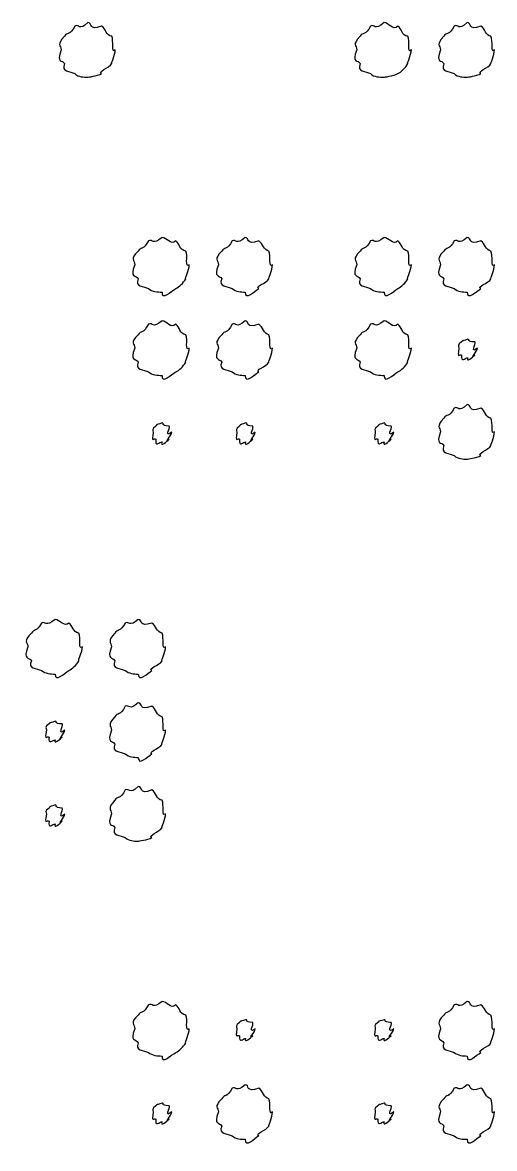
# Model space of a CAD drawing. Header units: millimetres. Extents: x -178 to -32, y 41 to 266.
# Drawn here: x -46.3 to -40.39, y 197.45 to 211.54 of the extents above; entities that cross this region are included whole.
import ezdxf

# ---------------------------------------------------------------- set-up
doc = ezdxf.new("R2010")
doc.units = ezdxf.units.MM
doc.layers.get('0').update_dxf_attribs({"linetype": 'CONTINUOUS'})

msp = doc.modelspace()

# ---------------------------------------------------------------- linework, layer by layer
at = {"color": 0}
for p, q in [((-45.4819, 211.539), (-45.4819, 211.539)), ((-41.7707, 211.539), (-41.7707, 211.539)), ((-40.7289, 211.539), (-40.7289, 211.539)), ((-44.553, 208.849), (-44.553, 208.849)), ((-43.5113, 208.849), (-43.5113, 208.849)), ((-41.7707, 208.849), (-41.7707, 208.849)), ((-40.7289, 208.849), (-40.7289, 208.849)), ((-44.553, 207.807), (-44.553, 207.807)), ((-43.5113, 207.807), (-43.5113, 207.807)), ((-41.7707, 207.807), (-41.7707, 207.807)), ((-40.7233, 207.575), (-40.7233, 207.575)), ((-40.7289, 206.76), (-40.7289, 206.76)), ((-44.553, 206.528), (-44.553, 206.528)), ((-43.5056, 206.528), (-43.5056, 206.528)), ((-41.7707, 206.528), (-41.7707, 206.528)), ((-45.8925, 204.068), (-45.8925, 204.068)), ((-44.8504, 204.068), (-44.8504, 204.068)), ((-44.8504, 203.026), (-44.8504, 203.026)), ((-45.8925, 202.795), (-45.8925, 202.795)), ((-44.8504, 201.979), (-44.8504, 201.979)), ((-45.8925, 201.748), (-45.8925, 201.748)), ((-44.553, 199.289), (-44.553, 199.289)), ((-40.7289, 199.289), (-40.7289, 199.289)), ((-43.5056, 199.058), (-43.5056, 199.058)), ((-41.7707, 199.058), (-41.7707, 199.058)), ((-43.5113, 198.247), (-43.5113, 198.247)), ((-40.7289, 198.247), (-40.7289, 198.247)), ((-44.553, 198.016), (-44.553, 198.016)), ((-41.7707, 198.016), (-41.7707, 198.016))]:
    msp.add_line(p, q, dxfattribs=at)
for points in [[(-45.647, 211.495), (-45.7048, 211.369), (-45.7436, 211.423), (-45.774, 211.368)], [(-45.4819, 211.539), (-45.5948, 211.428), (-45.5919, 211.523), (-45.647, 211.495)], [(-45.3108, 211.495), (-45.4819, 211.428), (-45.4226, 211.539), (-45.4819, 211.539)], [(-45.1841, 211.368), (-45.2529, 211.369), (-45.2557, 211.464), (-45.3108, 211.495)], [(-41.9414, 211.495), (-42.0035, 211.369), (-42.0381, 211.423), (-42.0684, 211.368)], [(-41.7707, 211.539), (-41.8934, 211.428), (-41.8864, 211.523), (-41.9414, 211.495)], [(-41.5999, 211.495), (-41.6578, 211.428), (-41.7114, 211.539), (-41.7707, 211.539)], [(-41.4729, 211.368), (-41.5516, 211.369), (-41.5473, 211.464), (-41.5999, 211.495)], [(-40.8944, 211.495), (-40.9522, 211.369), (-40.9907, 211.423), (-41.021, 211.368)], [(-40.7289, 211.539), (-40.8418, 211.428), (-40.839, 211.523), (-40.8944, 211.495)], [(-40.5582, 211.495), (-40.7289, 211.428), (-40.6696, 211.539), (-40.7289, 211.539)], [(-40.4312, 211.368), (-40.4999, 211.369), (-40.5028, 211.464), (-40.5582, 211.495)], [(-45.774, 211.368), (-45.8812, 211.259), (-45.8181, 211.255), (-45.8181, 211.197)], [(-45.14, 211.197), (-45.1951, 211.142), (-45.1538, 211.312), (-45.1841, 211.368)], [(-42.0684, 211.368), (-42.1799, 211.259), (-42.1125, 211.255), (-42.1125, 211.197)], [(-41.4288, 211.197), (-41.4895, 211.142), (-41.4426, 211.312), (-41.4729, 211.368)], [(-41.021, 211.368), (-41.1286, 211.259), (-41.0651, 211.255), (-41.0651, 211.197)], [(-40.3871, 211.197), (-40.4421, 211.142), (-40.4008, 211.312), (-40.4312, 211.368)], [(-45.8181, 211.197), (-45.8812, 211.02), (-45.8029, 211.077), (-45.774, 211.026)], [(-45.1841, 211.026), (-45.1951, 211.02), (-45.14, 211.133), (-45.14, 211.197)], [(-42.1125, 211.197), (-42.1799, 211.02), (-42.0973, 211.077), (-42.0684, 211.026)], [(-41.4729, 211.026), (-41.4895, 211.02), (-41.4288, 211.133), (-41.4288, 211.197)], [(-41.0651, 211.197), (-41.1286, 211.02), (-41.0499, 211.077), (-41.021, 211.026)], [(-40.4312, 211.026), (-40.4421, 211.02), (-40.3871, 211.133), (-40.3871, 211.197)], [(-45.774, 211.026), (-45.8234, 210.917), (-45.7024, 210.932), (-45.647, 210.899)], [(-45.3108, 210.899), (-45.3715, 210.917), (-45.2131, 210.973), (-45.1841, 211.026)], [(-42.0684, 211.026), (-42.1206, 210.917), (-41.9968, 210.932), (-41.9414, 210.899)], [(-41.5999, 210.899), (-41.5516, 210.917), (-41.5061, 210.973), (-41.4729, 211.026)], [(-41.021, 211.026), (-41.0707, 210.917), (-40.9494, 210.932), (-40.8944, 210.899)], [(-40.5582, 210.899), (-40.6185, 210.917), (-40.4601, 210.973), (-40.4312, 211.026)], [(-45.647, 210.899), (-45.5948, 210.855), (-45.5369, 210.855), (-45.4819, 210.855)], [(-45.4819, 210.855), (-45.4819, 210.855), (-45.3658, 210.869), (-45.3108, 210.899)], [(-41.9414, 210.899), (-41.8934, 210.855), (-41.8285, 210.855), (-41.7707, 210.855)], [(-41.7707, 210.855), (-41.7763, 210.855), (-41.6549, 210.869), (-41.5999, 210.899)], [(-40.8944, 210.899), (-40.8418, 210.855), (-40.7839, 210.855), (-40.7289, 210.855)], [(-40.7289, 210.855), (-40.7289, 210.855), (-40.6132, 210.869), (-40.5582, 210.899)], [(-44.553, 208.849), (-44.6754, 208.747), (-44.6687, 208.834), (-44.7238, 208.805)], [(-44.3819, 208.805), (-44.4398, 208.747), (-44.4937, 208.849), (-44.553, 208.849)], [(-43.5113, 208.849), (-43.6241, 208.747), (-43.6213, 208.834), (-43.6764, 208.805)], [(-43.3402, 208.805), (-43.5113, 208.747), (-43.452, 208.849), (-43.5113, 208.849)], [(-41.7707, 208.849), (-41.8934, 208.747), (-41.8864, 208.834), (-41.9414, 208.805)], [(-41.5999, 208.805), (-41.6578, 208.747), (-41.7114, 208.849), (-41.7707, 208.849)], [(-40.7289, 208.849), (-40.8418, 208.747), (-40.839, 208.834), (-40.8944, 208.805)], [(-40.5582, 208.805), (-40.7289, 208.747), (-40.6696, 208.849), (-40.7289, 208.849)], [(-44.8504, 208.678), (-44.9622, 208.578), (-44.8945, 208.565), (-44.8945, 208.507)], [(-44.7238, 208.805), (-44.7858, 208.689), (-44.8204, 208.733), (-44.8504, 208.678)], [(-44.2553, 208.678), (-44.3339, 208.689), (-44.3297, 208.774), (-44.3819, 208.805)], [(-44.2112, 208.507), (-44.2718, 208.46), (-44.2249, 208.623), (-44.2553, 208.678)], [(-43.8034, 208.678), (-43.9106, 208.578), (-43.8475, 208.565), (-43.8475, 208.507)], [(-43.6764, 208.805), (-43.7342, 208.689), (-43.773, 208.733), (-43.8034, 208.678)], [(-43.2135, 208.678), (-43.2823, 208.689), (-43.2851, 208.774), (-43.3402, 208.805)], [(-43.1694, 208.507), (-43.2245, 208.46), (-43.1832, 208.623), (-43.2135, 208.678)], [(-42.0684, 208.678), (-42.1799, 208.578), (-42.1125, 208.565), (-42.1125, 208.507)], [(-41.9414, 208.805), (-42.0035, 208.689), (-42.0381, 208.733), (-42.0684, 208.678)], [(-41.4729, 208.678), (-41.5516, 208.689), (-41.5473, 208.774), (-41.5999, 208.805)], [(-41.4288, 208.507), (-41.4895, 208.46), (-41.4426, 208.623), (-41.4729, 208.678)], [(-41.021, 208.678), (-41.1286, 208.578), (-41.0651, 208.565), (-41.0651, 208.507)], [(-40.8944, 208.805), (-40.9522, 208.689), (-40.9907, 208.733), (-41.021, 208.678)], [(-40.4312, 208.678), (-40.4999, 208.689), (-40.5028, 208.774), (-40.5582, 208.805)], [(-40.3871, 208.507), (-40.4421, 208.46), (-40.4008, 208.623), (-40.4312, 208.678)], [(-44.8945, 208.507), (-44.9622, 208.339), (-44.8797, 208.385), (-44.8504, 208.33)], [(-44.2553, 208.33), (-44.2718, 208.339), (-44.2112, 208.443), (-44.2112, 208.507)], [(-43.8475, 208.507), (-43.9106, 208.339), (-43.8323, 208.385), (-43.8034, 208.33)], [(-43.2135, 208.33), (-43.2245, 208.339), (-43.1694, 208.443), (-43.1694, 208.507)], [(-42.1125, 208.507), (-42.1799, 208.339), (-42.0973, 208.385), (-42.0684, 208.33)], [(-41.4729, 208.33), (-41.4895, 208.339), (-41.4288, 208.443), (-41.4288, 208.507)], [(-41.0651, 208.507), (-41.1286, 208.339), (-41.0499, 208.385), (-41.021, 208.33)], [(-40.4312, 208.33), (-40.4421, 208.339), (-40.3871, 208.443), (-40.3871, 208.507)], [(-44.8504, 208.33), (-44.903, 208.233), (-44.7788, 208.238), (-44.7238, 208.209)], [(-44.3819, 208.209), (-44.3339, 208.233), (-44.2884, 208.278), (-44.2553, 208.33)], [(-43.8034, 208.33), (-43.8527, 208.233), (-43.7317, 208.238), (-43.6764, 208.209)], [(-43.3402, 208.209), (-43.4008, 208.233), (-43.2424, 208.278), (-43.2135, 208.33)], [(-42.0684, 208.33), (-42.1206, 208.233), (-41.9968, 208.238), (-41.9414, 208.209)], [(-41.5999, 208.209), (-41.5516, 208.233), (-41.5061, 208.278), (-41.4729, 208.33)], [(-41.021, 208.33), (-41.0707, 208.233), (-40.9494, 208.238), (-40.8944, 208.209)], [(-40.5582, 208.209), (-40.6185, 208.233), (-40.4601, 208.278), (-40.4312, 208.33)], [(-44.7238, 208.209), (-44.6754, 208.173), (-44.6109, 208.165), (-44.553, 208.165)], [(-44.553, 208.165), (-44.5583, 208.056), (-44.4373, 208.179), (-44.3819, 208.209)], [(-43.6764, 208.209), (-43.6241, 208.173), (-43.5663, 208.165), (-43.5113, 208.165)], [(-43.5113, 208.165), (-43.5113, 208.056), (-43.3952, 208.179), (-43.3402, 208.209)], [(-41.9414, 208.209), (-41.8934, 208.173), (-41.8285, 208.165), (-41.7707, 208.165)], [(-41.7707, 208.165), (-41.7763, 208.056), (-41.6549, 208.179), (-41.5999, 208.209)], [(-40.8944, 208.209), (-40.8418, 208.173), (-40.7839, 208.165), (-40.7289, 208.165)], [(-40.7289, 208.165), (-40.7289, 208.056), (-40.6132, 208.179), (-40.5582, 208.209)], [(-44.7238, 207.763), (-44.7858, 207.641), (-44.8204, 207.688), (-44.8504, 207.631)], [(-44.553, 207.807), (-44.6754, 207.699), (-44.6687, 207.792), (-44.7238, 207.763)], [(-44.3819, 207.763), (-44.4398, 207.699), (-44.4937, 207.807), (-44.553, 207.807)], [(-44.2553, 207.631), (-44.3339, 207.641), (-44.3297, 207.732), (-44.3819, 207.763)], [(-43.6764, 207.763), (-43.7342, 207.641), (-43.773, 207.688), (-43.8034, 207.631)], [(-43.5113, 207.807), (-43.6241, 207.699), (-43.6213, 207.792), (-43.6764, 207.763)], [(-43.3402, 207.763), (-43.5113, 207.699), (-43.452, 207.807), (-43.5113, 207.807)], [(-43.2135, 207.631), (-43.2823, 207.641), (-43.2851, 207.732), (-43.3402, 207.763)], [(-41.9414, 207.763), (-42.0035, 207.641), (-42.0381, 207.688), (-42.0684, 207.631)], [(-41.7707, 207.807), (-41.8934, 207.699), (-41.8864, 207.792), (-41.9414, 207.763)], [(-41.5999, 207.763), (-41.6578, 207.699), (-41.7114, 207.807), (-41.7707, 207.807)], [(-41.4729, 207.631), (-41.5516, 207.641), (-41.5473, 207.732), (-41.5999, 207.763)], [(-44.8504, 207.631), (-44.9622, 207.527), (-44.8945, 207.52), (-44.8945, 207.465)], [(-44.2112, 207.465), (-44.2718, 207.41), (-44.2249, 207.575), (-44.2553, 207.631)], [(-43.8034, 207.631), (-43.9106, 207.527), (-43.8475, 207.52), (-43.8475, 207.465)], [(-43.1694, 207.465), (-43.2245, 207.41), (-43.1832, 207.575), (-43.2135, 207.631)], [(-42.0684, 207.631), (-42.1799, 207.527), (-42.1125, 207.52), (-42.1125, 207.465)], [(-41.4288, 207.465), (-41.4895, 207.41), (-41.4426, 207.575), (-41.4729, 207.631)], [(-40.7233, 207.575), (-40.8129, 207.545), (-40.7786, 207.564), (-40.8005, 207.542)], [(-40.6351, 207.542), (-40.7469, 207.545), (-40.6862, 207.575), (-40.7233, 207.575)], [(-44.8945, 207.465), (-44.9622, 207.292), (-44.8797, 207.344), (-44.8504, 207.289)], [(-44.2553, 207.289), (-44.2718, 207.292), (-44.2112, 207.402), (-44.2112, 207.465)], [(-43.8475, 207.465), (-43.9106, 207.292), (-43.8323, 207.344), (-43.8034, 207.289)], [(-43.2135, 207.289), (-43.2245, 207.292), (-43.1694, 207.402), (-43.1694, 207.465)], [(-42.1125, 207.465), (-42.1799, 207.292), (-42.0973, 207.344), (-42.0684, 207.289)], [(-41.4729, 207.289), (-41.4895, 207.292), (-41.4288, 207.402), (-41.4288, 207.465)], [(-40.8005, 207.542), (-40.857, 207.501), (-40.8337, 207.494), (-40.8337, 207.465)], [(-40.8337, 207.465), (-40.857, 207.318), (-40.8227, 207.399), (-40.8005, 207.377)], [(-40.6023, 207.465), (-40.7028, 207.384), (-40.6132, 207.52), (-40.6351, 207.542)], [(-40.6351, 207.377), (-40.7028, 207.318), (-40.6023, 207.428), (-40.6023, 207.465)], [(-44.8504, 207.289), (-44.903, 207.185), (-44.7788, 207.196), (-44.7238, 207.167)], [(-44.3819, 207.167), (-44.3339, 207.185), (-44.2884, 207.236), (-44.2553, 207.289)], [(-43.8034, 207.289), (-43.8527, 207.185), (-43.7317, 207.196), (-43.6764, 207.167)], [(-43.3402, 207.167), (-43.4008, 207.185), (-43.2424, 207.236), (-43.2135, 207.289)], [(-42.0684, 207.289), (-42.1206, 207.185), (-41.9968, 207.196), (-41.9414, 207.167)], [(-41.5999, 207.167), (-41.5516, 207.185), (-41.5061, 207.236), (-41.4729, 207.289)], [(-40.8005, 207.377), (-40.8129, 207.274), (-40.7522, 207.344), (-40.7233, 207.344)], [(-40.7233, 207.344), (-40.7469, 207.274), (-40.6573, 207.355), (-40.6351, 207.377)], [(-44.7238, 207.167), (-44.6754, 207.126), (-44.6109, 207.123), (-44.553, 207.123)], [(-44.553, 207.123), (-44.5583, 207.009), (-44.4373, 207.137), (-44.3819, 207.167)], [(-43.6764, 207.167), (-43.6241, 207.126), (-43.5663, 207.123), (-43.5113, 207.123)], [(-43.5113, 207.123), (-43.5113, 207.009), (-43.3952, 207.137), (-43.3402, 207.167)], [(-41.9414, 207.167), (-41.8934, 207.126), (-41.8285, 207.123), (-41.7707, 207.123)], [(-41.7707, 207.123), (-41.7763, 207.009), (-41.6549, 207.137), (-41.5999, 207.167)], [(-40.8944, 206.715), (-40.9522, 206.59), (-40.9907, 206.644), (-41.021, 206.588)], [(-40.7289, 206.76), (-40.8418, 206.649), (-40.839, 206.744), (-40.8944, 206.715)], [(-40.5582, 206.715), (-40.7289, 206.649), (-40.6696, 206.76), (-40.7289, 206.76)], [(-40.4312, 206.588), (-40.4999, 206.59), (-40.5028, 206.685), (-40.5582, 206.715)], [(-41.021, 206.588), (-41.1286, 206.48), (-41.0651, 206.476), (-41.0651, 206.418)], [(-40.3871, 206.418), (-40.4421, 206.363), (-40.4008, 206.533), (-40.4312, 206.588)], [(-44.6299, 206.489), (-44.6906, 206.447), (-44.6631, 206.441), (-44.6631, 206.412)], [(-44.553, 206.528), (-44.6465, 206.495), (-44.608, 206.514), (-44.6299, 206.489)], [(-44.4648, 206.489), (-44.5805, 206.495), (-44.5156, 206.528), (-44.553, 206.528)], [(-44.4317, 206.412), (-44.5364, 206.329), (-44.4426, 206.467), (-44.4648, 206.489)], [(-43.5829, 206.489), (-43.6393, 206.447), (-43.6157, 206.441), (-43.6157, 206.412)], [(-43.5056, 206.528), (-43.5952, 206.495), (-43.5606, 206.514), (-43.5829, 206.489)], [(-43.4174, 206.489), (-43.5289, 206.495), (-43.4686, 206.528), (-43.5056, 206.528)], [(-43.3843, 206.412), (-43.4848, 206.329), (-43.3952, 206.467), (-43.4174, 206.489)], [(-41.8479, 206.489), (-41.9086, 206.447), (-41.8811, 206.441), (-41.8811, 206.412)], [(-41.7707, 206.528), (-41.8645, 206.495), (-41.8257, 206.514), (-41.8479, 206.489)], [(-41.6825, 206.489), (-41.7982, 206.495), (-41.7336, 206.528), (-41.7707, 206.528)], [(-41.6493, 206.412), (-41.7541, 206.329), (-41.6606, 206.467), (-41.6825, 206.489)], [(-44.6631, 206.412), (-44.6906, 206.266), (-44.6521, 206.349), (-44.6299, 206.324)], [(-44.6299, 206.324), (-44.6465, 206.219), (-44.5819, 206.291), (-44.553, 206.291)], [(-44.553, 206.291), (-44.5805, 206.219), (-44.4867, 206.302), (-44.4648, 206.324)], [(-44.4648, 206.324), (-44.5364, 206.266), (-44.4317, 206.379), (-44.4317, 206.412)], [(-43.6157, 206.412), (-43.6393, 206.266), (-43.6047, 206.349), (-43.5829, 206.324)], [(-43.5829, 206.324), (-43.5952, 206.219), (-43.5345, 206.291), (-43.5056, 206.291)], [(-43.5056, 206.291), (-43.5289, 206.219), (-43.4393, 206.302), (-43.4174, 206.324)], [(-43.4174, 206.324), (-43.4848, 206.266), (-43.3843, 206.379), (-43.3843, 206.412)], [(-41.8811, 206.412), (-41.9086, 206.266), (-41.8698, 206.349), (-41.8479, 206.324)], [(-41.8479, 206.324), (-41.8645, 206.219), (-41.7996, 206.291), (-41.7707, 206.291)], [(-41.7707, 206.291), (-41.7982, 206.219), (-41.7047, 206.302), (-41.6825, 206.324)], [(-41.6825, 206.324), (-41.7541, 206.266), (-41.6493, 206.379), (-41.6493, 206.412)], [(-41.0651, 206.418), (-41.1286, 206.241), (-41.0499, 206.298), (-41.021, 206.247)], [(-40.4312, 206.247), (-40.4421, 206.241), (-40.3871, 206.354), (-40.3871, 206.418)], [(-41.021, 206.247), (-41.0707, 206.138), (-40.9494, 206.153), (-40.8944, 206.12)], [(-40.5582, 206.12), (-40.6185, 206.138), (-40.4601, 206.194), (-40.4312, 206.247)], [(-40.8944, 206.12), (-40.8418, 206.076), (-40.7839, 206.076), (-40.7289, 206.076)], [(-40.7289, 206.076), (-40.7289, 206.076), (-40.6132, 206.09), (-40.5582, 206.12)], [(-46.0633, 204.024), (-46.1253, 203.908), (-46.1596, 203.952), (-46.1899, 203.897)], [(-45.8925, 204.068), (-46.0149, 203.966), (-46.0082, 204.053), (-46.0633, 204.024)], [(-45.7214, 204.024), (-45.7793, 203.966), (-45.8332, 204.068), (-45.8925, 204.068)], [(-45.5948, 203.897), (-45.6734, 203.908), (-45.6692, 203.994), (-45.7214, 204.024)], [(-45.0159, 204.024), (-45.0737, 203.908), (-45.1125, 203.952), (-45.1429, 203.897)], [(-44.8504, 204.068), (-44.9636, 203.966), (-44.9608, 204.053), (-45.0159, 204.024)], [(-44.6797, 204.024), (-44.8504, 203.966), (-44.7915, 204.068), (-44.8504, 204.068)], [(-44.553, 203.897), (-44.6218, 203.908), (-44.6246, 203.994), (-44.6797, 204.024)], [(-46.1899, 203.897), (-46.3017, 203.798), (-46.234, 203.784), (-46.234, 203.726)], [(-45.5507, 203.726), (-45.6113, 203.679), (-45.5644, 203.842), (-45.5948, 203.897)], [(-45.1429, 203.897), (-45.2501, 203.798), (-45.187, 203.784), (-45.187, 203.726)], [(-44.5089, 203.726), (-44.5639, 203.679), (-44.5227, 203.842), (-44.553, 203.897)], [(-46.234, 203.726), (-46.3017, 203.558), (-46.2188, 203.605), (-46.1899, 203.55)], [(-45.5948, 203.55), (-45.6113, 203.558), (-45.5507, 203.663), (-45.5507, 203.726)], [(-45.187, 203.726), (-45.2501, 203.558), (-45.1718, 203.605), (-45.1429, 203.55)], [(-44.553, 203.55), (-44.5639, 203.558), (-44.5089, 203.663), (-44.5089, 203.726)], [(-46.1899, 203.55), (-46.2425, 203.452), (-46.1183, 203.458), (-46.0633, 203.429)], [(-45.7214, 203.429), (-45.6734, 203.452), (-45.6279, 203.498), (-45.5948, 203.55)], [(-45.1429, 203.55), (-45.1922, 203.452), (-45.0709, 203.458), (-45.0159, 203.429)], [(-44.6797, 203.429), (-44.7403, 203.452), (-44.5819, 203.498), (-44.553, 203.55)], [(-46.0633, 203.429), (-46.0149, 203.393), (-45.9504, 203.385), (-45.8925, 203.385)], [(-45.8925, 203.385), (-45.8978, 203.276), (-45.7764, 203.399), (-45.7214, 203.429)], [(-45.0159, 203.429), (-44.9636, 203.393), (-44.9058, 203.385), (-44.8504, 203.385)], [(-44.8504, 203.385), (-44.8504, 203.276), (-44.7347, 203.399), (-44.6797, 203.429)], [(-45.0159, 202.982), (-45.0737, 202.861), (-45.1125, 202.908), (-45.1429, 202.85)], [(-44.8504, 203.026), (-44.9636, 202.919), (-44.9608, 203.011), (-45.0159, 202.982)], [(-44.6797, 202.982), (-44.8504, 202.919), (-44.7915, 203.026), (-44.8504, 203.026)], [(-44.553, 202.85), (-44.6218, 202.861), (-44.6246, 202.952), (-44.6797, 202.982)], [(-45.9694, 202.762), (-46.0301, 202.721), (-46.0026, 202.714), (-46.0026, 202.685)], [(-45.8925, 202.795), (-45.986, 202.765), (-45.9475, 202.784), (-45.9694, 202.762)], [(-45.8043, 202.762), (-45.92, 202.765), (-45.8551, 202.795), (-45.8925, 202.795)], [(-45.7712, 202.685), (-45.8759, 202.603), (-45.7821, 202.74), (-45.8043, 202.762)], [(-45.1429, 202.85), (-45.2501, 202.747), (-45.187, 202.74), (-45.187, 202.685)], [(-44.5089, 202.685), (-44.5639, 202.63), (-44.5227, 202.795), (-44.553, 202.85)], [(-46.0026, 202.685), (-46.0301, 202.537), (-45.9916, 202.619), (-45.9694, 202.596)], [(-45.8043, 202.596), (-45.8759, 202.537), (-45.7712, 202.648), (-45.7712, 202.685)], [(-45.187, 202.685), (-45.2501, 202.511), (-45.1718, 202.563), (-45.1429, 202.508)], [(-44.553, 202.508), (-44.5639, 202.511), (-44.5089, 202.621), (-44.5089, 202.685)], [(-45.9694, 202.596), (-45.986, 202.493), (-45.9214, 202.563), (-45.8925, 202.563)], [(-45.8925, 202.563), (-45.92, 202.493), (-45.8262, 202.575), (-45.8043, 202.596)], [(-45.1429, 202.508), (-45.1922, 202.405), (-45.0709, 202.416), (-45.0159, 202.387)], [(-44.6797, 202.387), (-44.7403, 202.405), (-44.5819, 202.456), (-44.553, 202.508)], [(-45.0159, 202.387), (-44.9636, 202.346), (-44.9058, 202.343), (-44.8504, 202.343)], [(-44.8504, 202.343), (-44.8504, 202.228), (-44.7347, 202.357), (-44.6797, 202.387)], [(-45.0159, 201.935), (-45.0737, 201.81), (-45.1125, 201.863), (-45.1429, 201.808)], [(-44.8504, 201.979), (-44.9636, 201.869), (-44.9608, 201.964), (-45.0159, 201.935)], [(-44.6797, 201.935), (-44.8504, 201.869), (-44.7915, 201.979), (-44.8504, 201.979)], [(-44.553, 201.808), (-44.6218, 201.81), (-44.6246, 201.905), (-44.6797, 201.935)], [(-45.1429, 201.808), (-45.2501, 201.699), (-45.187, 201.695), (-45.187, 201.637)], [(-44.5089, 201.637), (-44.5639, 201.582), (-44.5227, 201.753), (-44.553, 201.808)], [(-45.9694, 201.709), (-46.0301, 201.666), (-46.0026, 201.661), (-46.0026, 201.632)], [(-46.0026, 201.632), (-46.0301, 201.486), (-45.9916, 201.568), (-45.9694, 201.544)], [(-45.8925, 201.748), (-45.986, 201.714), (-45.9475, 201.734), (-45.9694, 201.709)], [(-45.8043, 201.709), (-45.92, 201.714), (-45.8551, 201.748), (-45.8925, 201.748)], [(-45.7712, 201.632), (-45.8759, 201.549), (-45.7821, 201.687), (-45.8043, 201.709)], [(-45.8043, 201.544), (-45.8759, 201.486), (-45.7712, 201.599), (-45.7712, 201.632)], [(-45.187, 201.637), (-45.2501, 201.461), (-45.1718, 201.517), (-45.1429, 201.466)], [(-44.553, 201.466), (-44.5639, 201.461), (-44.5089, 201.574), (-44.5089, 201.637)], [(-45.9694, 201.544), (-45.986, 201.439), (-45.9214, 201.511), (-45.8925, 201.511)], [(-45.8925, 201.511), (-45.92, 201.439), (-45.8262, 201.521), (-45.8043, 201.544)], [(-45.1429, 201.466), (-45.1922, 201.357), (-45.0709, 201.373), (-45.0159, 201.34)], [(-44.6797, 201.34), (-44.7403, 201.357), (-44.5819, 201.414), (-44.553, 201.466)], [(-45.0159, 201.34), (-44.9636, 201.296), (-44.9058, 201.296), (-44.8504, 201.296)], [(-44.8504, 201.296), (-44.8504, 201.296), (-44.7347, 201.309), (-44.6797, 201.34)], [(-44.7238, 199.245), (-44.7858, 199.129), (-44.8204, 199.173), (-44.8504, 199.118)], [(-44.553, 199.289), (-44.6754, 199.187), (-44.6687, 199.274), (-44.7238, 199.245)], [(-44.3819, 199.245), (-44.4398, 199.187), (-44.4937, 199.289), (-44.553, 199.289)], [(-44.2553, 199.118), (-44.3339, 199.129), (-44.3297, 199.215), (-44.3819, 199.245)], [(-40.8944, 199.245), (-40.9522, 199.129), (-40.9907, 199.173), (-41.021, 199.118)], [(-40.7289, 199.289), (-40.8418, 199.187), (-40.839, 199.274), (-40.8944, 199.245)], [(-40.5582, 199.245), (-40.7289, 199.187), (-40.6696, 199.289), (-40.7289, 199.289)], [(-40.4312, 199.118), (-40.4999, 199.129), (-40.5028, 199.215), (-40.5582, 199.245)], [(-44.8504, 199.118), (-44.9622, 199.019), (-44.8945, 199.005), (-44.8945, 198.947)], [(-44.2112, 198.947), (-44.2718, 198.901), (-44.2249, 199.063), (-44.2553, 199.118)], [(-41.021, 199.118), (-41.1286, 199.019), (-41.0651, 199.005), (-41.0651, 198.947)], [(-40.3871, 198.947), (-40.4421, 198.901), (-40.4008, 199.063), (-40.4312, 199.118)], [(-43.5829, 199.025), (-43.6393, 198.989), (-43.6157, 198.976), (-43.6157, 198.947)], [(-43.5056, 199.058), (-43.5952, 199.033), (-43.5606, 199.047), (-43.5829, 199.025)], [(-43.4174, 199.025), (-43.5289, 199.033), (-43.4686, 199.058), (-43.5056, 199.058)], [(-43.3843, 198.947), (-43.4848, 198.871), (-43.3952, 199.003), (-43.4174, 199.025)], [(-41.8479, 199.025), (-41.9086, 198.989), (-41.8811, 198.976), (-41.8811, 198.947)], [(-41.7707, 199.058), (-41.8645, 199.033), (-41.8257, 199.047), (-41.8479, 199.025)], [(-41.6825, 199.025), (-41.7982, 199.033), (-41.7336, 199.058), (-41.7707, 199.058)], [(-41.6493, 198.947), (-41.7541, 198.871), (-41.6606, 199.003), (-41.6825, 199.025)], [(-44.8945, 198.947), (-44.9622, 198.779), (-44.8797, 198.826), (-44.8504, 198.771)], [(-44.2553, 198.771), (-44.2718, 198.779), (-44.2112, 198.884), (-44.2112, 198.947)], [(-43.6157, 198.947), (-43.6393, 198.805), (-43.6047, 198.881), (-43.5829, 198.859)], [(-43.5829, 198.859), (-43.5952, 198.761), (-43.5345, 198.826), (-43.5056, 198.826)], [(-43.5056, 198.826), (-43.5289, 198.761), (-43.4393, 198.837), (-43.4174, 198.859)], [(-43.4174, 198.859), (-43.4848, 198.805), (-43.3843, 198.91), (-43.3843, 198.947)], [(-41.8811, 198.947), (-41.9086, 198.805), (-41.8698, 198.881), (-41.8479, 198.859)], [(-41.8479, 198.859), (-41.8645, 198.761), (-41.7996, 198.826), (-41.7707, 198.826)], [(-41.7707, 198.826), (-41.7982, 198.761), (-41.7047, 198.837), (-41.6825, 198.859)], [(-41.6825, 198.859), (-41.7541, 198.805), (-41.6493, 198.91), (-41.6493, 198.947)], [(-41.0651, 198.947), (-41.1286, 198.779), (-41.0499, 198.826), (-41.021, 198.771)], [(-40.4312, 198.771), (-40.4421, 198.779), (-40.3871, 198.884), (-40.3871, 198.947)], [(-44.8504, 198.771), (-44.903, 198.673), (-44.7788, 198.679), (-44.7238, 198.65)], [(-44.3819, 198.65), (-44.3339, 198.673), (-44.2884, 198.719), (-44.2553, 198.771)], [(-41.021, 198.771), (-41.0707, 198.673), (-40.9494, 198.679), (-40.8944, 198.65)], [(-40.5582, 198.65), (-40.6185, 198.673), (-40.4601, 198.719), (-40.4312, 198.771)], [(-44.7238, 198.65), (-44.6754, 198.614), (-44.6109, 198.606), (-44.553, 198.606)], [(-44.553, 198.606), (-44.5583, 198.497), (-44.4373, 198.62), (-44.3819, 198.65)], [(-40.8944, 198.65), (-40.8418, 198.614), (-40.7839, 198.606), (-40.7289, 198.606)], [(-40.7289, 198.606), (-40.7289, 198.497), (-40.6132, 198.62), (-40.5582, 198.65)], [(-43.5113, 198.247), (-43.6241, 198.14), (-43.6213, 198.232), (-43.6764, 198.203)], [(-43.3402, 198.203), (-43.5113, 198.14), (-43.452, 198.247), (-43.5113, 198.247)], [(-40.7289, 198.247), (-40.8418, 198.14), (-40.839, 198.232), (-40.8944, 198.203)], [(-40.5582, 198.203), (-40.7289, 198.14), (-40.6696, 198.247), (-40.7289, 198.247)], [(-43.6764, 198.203), (-43.7342, 198.082), (-43.773, 198.129), (-43.8034, 198.071)], [(-43.2135, 198.071), (-43.2823, 198.082), (-43.2851, 198.173), (-43.3402, 198.203)], [(-40.8944, 198.203), (-40.9522, 198.082), (-40.9907, 198.129), (-41.021, 198.071)], [(-40.4312, 198.071), (-40.4999, 198.082), (-40.5028, 198.173), (-40.5582, 198.203)], [(-44.6299, 197.983), (-44.6906, 197.941), (-44.6631, 197.934), (-44.6631, 197.906)], [(-44.553, 198.016), (-44.6465, 197.986), (-44.608, 198.005), (-44.6299, 197.983)], [(-44.4648, 197.983), (-44.5805, 197.986), (-44.5156, 198.016), (-44.553, 198.016)], [(-44.4317, 197.906), (-44.5364, 197.824), (-44.4426, 197.961), (-44.4648, 197.983)], [(-43.8034, 198.071), (-43.9106, 197.968), (-43.8475, 197.961), (-43.8475, 197.906)], [(-43.1694, 197.906), (-43.2245, 197.85), (-43.1832, 198.016), (-43.2135, 198.071)], [(-41.8479, 197.983), (-41.9086, 197.941), (-41.8811, 197.934), (-41.8811, 197.906)], [(-41.7707, 198.016), (-41.8645, 197.986), (-41.8257, 198.005), (-41.8479, 197.983)], [(-41.6825, 197.983), (-41.7982, 197.986), (-41.7336, 198.016), (-41.7707, 198.016)], [(-41.6493, 197.906), (-41.7541, 197.824), (-41.6606, 197.961), (-41.6825, 197.983)], [(-41.021, 198.071), (-41.1286, 197.968), (-41.0651, 197.961), (-41.0651, 197.906)], [(-40.3871, 197.906), (-40.4421, 197.85), (-40.4008, 198.016), (-40.4312, 198.071)], [(-44.6631, 197.906), (-44.6906, 197.758), (-44.6521, 197.84), (-44.6299, 197.817)], [(-44.4648, 197.817), (-44.5364, 197.758), (-44.4317, 197.868), (-44.4317, 197.906)], [(-43.8475, 197.906), (-43.9106, 197.732), (-43.8323, 197.784), (-43.8034, 197.729)], [(-43.2135, 197.729), (-43.2245, 197.732), (-43.1694, 197.842), (-43.1694, 197.906)], [(-41.8811, 197.906), (-41.9086, 197.758), (-41.8698, 197.84), (-41.8479, 197.817)], [(-41.6825, 197.817), (-41.7541, 197.758), (-41.6493, 197.868), (-41.6493, 197.906)], [(-41.0651, 197.906), (-41.1286, 197.732), (-41.0499, 197.784), (-41.021, 197.729)], [(-40.4312, 197.729), (-40.4421, 197.732), (-40.3871, 197.842), (-40.3871, 197.906)], [(-44.6299, 197.817), (-44.6465, 197.714), (-44.5819, 197.784), (-44.553, 197.784)], [(-44.553, 197.784), (-44.5805, 197.714), (-44.4867, 197.795), (-44.4648, 197.817)], [(-43.8034, 197.729), (-43.8527, 197.626), (-43.7317, 197.637), (-43.6764, 197.608)], [(-43.3402, 197.608), (-43.4008, 197.626), (-43.2424, 197.677), (-43.2135, 197.729)], [(-41.8479, 197.817), (-41.8645, 197.714), (-41.7996, 197.784), (-41.7707, 197.784)], [(-41.7707, 197.784), (-41.7982, 197.714), (-41.7047, 197.795), (-41.6825, 197.817)], [(-41.021, 197.729), (-41.0707, 197.626), (-40.9494, 197.637), (-40.8944, 197.608)], [(-40.5582, 197.608), (-40.6185, 197.626), (-40.4601, 197.677), (-40.4312, 197.729)], [(-43.6764, 197.608), (-43.6241, 197.566), (-43.5663, 197.564), (-43.5113, 197.564)], [(-43.5113, 197.564), (-43.5113, 197.449), (-43.3952, 197.578), (-43.3402, 197.608)], [(-40.8944, 197.608), (-40.8418, 197.566), (-40.7839, 197.564), (-40.7289, 197.564)], [(-40.7289, 197.564), (-40.7289, 197.449), (-40.6132, 197.578), (-40.5582, 197.608)]]:
    msp.add_open_spline(points, degree=3, dxfattribs=at)

doc.saveas('drawing.dxf')
